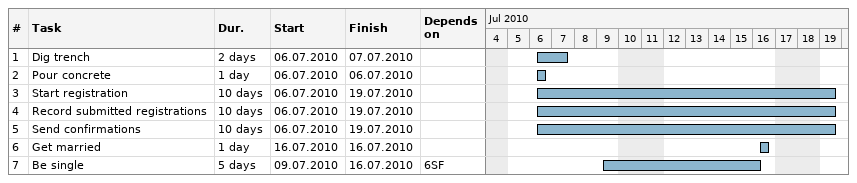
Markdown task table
| ID | Task | Duration | Start | Finish | Predecessors |
|---|---|---|---|---|---|
| 1 | Dig trench | 2d | 2010-07-06 | 2010-07-07 |  |
| 2 | Pour concrete | 1d | 2010-07-06 | 2010-07-06 |  |
| 3 | Start registration | 10d | 2010-07-06 | 2010-07-19 |  |
| 4 | Record submitted registrations | 10d | 2010-07-06 | 2010-07-19 |  |
| 5 | Send confirmations | 10d | 2010-07-06 | 2010-07-19 |  |
| 6 | Get married | 1d | 2010-07-16 | 2010-07-16 |  |
| 7 | Be single | 5d | 2010-07-09 | 2010-07-16 | 6SF |
